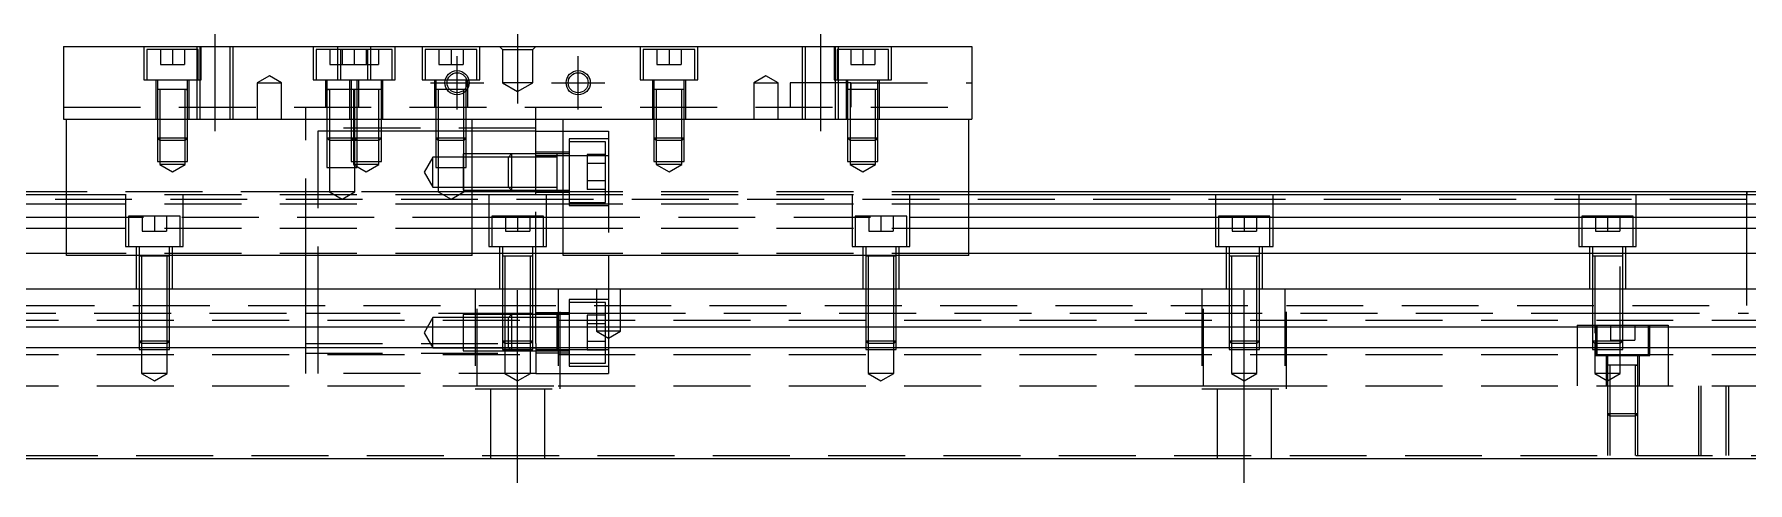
# Model space of a CAD drawing. Extents: x -20 to 750, y -281 to 102.
# Drawn here: x 180.2 to 463.1, y -243 to -169 of the extents above; entities that cross this region are included whole.
import ezdxf

# ---------------------------------------------------------------- set-up
doc = ezdxf.new("R2010")
doc.units = 0
doc.linetypes.add('CENTER', pattern=[50.8, 31.75, -6.35, 6.35, -6.35])
doc.linetypes.add('DASHED', pattern=[19.05, 12.7, -6.35])
doc.layers.get('0').update_dxf_attribs({"linetype": 'CONTINUOUS'})
doc.layers.add('CENTER', color=1, linetype='CENTER')

msp = doc.modelspace()

# ---------------------------------------------------------------- linework, layer by layer
at = {"color": 7, "linetype": 'CONTINUOUS'}
for p, q in [((185, -170.98), (185, -182.98)), ((185, -170.98), (335, -170.98)), ((335, -170.98), (335, -182.98)), ((251.500006, -178.08), (251.229838, -178.08)), ((185, -182.98), (335, -182.98)), ((185.5, -205.48), (185.5, -182.98)), ((252.5, -205.48), (252.5, -182.98)), ((263, -195.48), (263, -182.98)), ((267.5, -205.48), (267.5, -182.98)), ((334.5, -205.48), (334.5, -182.98)), ((263, -184.98), (267.5, -184.98)), ((185.5, -194.98), (28, -194.98)), ((463, -194.98), (334.5, -194.98)), ((463, -194.98), (462.995, -194.98)), ((463, -194.979994), (463, -195.48)), ((463, -194.980502), (463, -194.98)), ((463.005, -194.98), (463, -194.98)), ((472, -194.98), (463, -194.98)), ((463, -195.477168), (463, -194.980502)), ((185.5, -195.48), (0, -195.48)), ((185.5, -197.019608), (0, -197.019608)), ((267.5, -195.48), (252.5, -195.48)), ((267.5, -197.019608), (252.5, -197.019608)), ((520, -195.48), (334.5, -195.48)), ((520, -197.019608), (334.5, -197.019608)), ((0, -199.140392), (185.5, -199.140392)), ((252.5, -199.140392), (267.5, -199.140392)), ((334.5, -199.140392), (520, -199.140392)), ((185.5, -201.050532), (0, -201.050532)), ((267.5, -201.050532), (252.5, -201.050532)), ((520, -201.050532), (334.5, -201.050532)), ((185.5, -205.161934), (0, -205.161934)), ((252.5, -205.48), (185.5, -205.48)), ((267.5, -205.161934), (252.5, -205.161934)), ((334.5, -205.48), (267.5, -205.48)), ((520, -205.161934), (334.5, -205.161934)), ((0, -210.98), (520, -210.98)), ((0, -217.28), (520, -217.28)), ((0, -220.68), (520, -220.68)), ((0, -238.98), (520, -238.98))]:
    msp.add_line(p, q, dxfattribs=at)
at = {"color": 3, "linetype": 'DASHED'}
for p, q in [((198.25, -170.98), (198.25, -176.48)), ((207.25, -171.48), (198.75, -171.48)), ((198.75, -171.48), (198.75, -176.48)), ((201, -171.48), (201, -173.98)), ((203, -171.48), (203, -173.98)), ((205, -171.48), (205, -173.98)), ((207.000006, -170.98), (207.000006, -171.48)), ((207.000006, -171.48), (207.000006, -176.48)), ((207.25, -176.48), (207.25, -171.48)), ((207.5, -170.98), (207.5, -182.98)), ((207.75, -176.48), (207.75, -170.98)), ((212.5, -182.98), (212.5, -170.98)), ((212.999994, -182.98), (212.999994, -170.98)), ((226.25, -170.98), (226.25, -176.48)), ((230.75, -171.48), (226.75, -171.48)), ((226.75, -171.48), (226.75, -176.48)), ((229, -171.48), (229, -173.98)), ((230.25, -170.98), (230.25, -176.48)), ((239.25, -171.48), (230.75, -171.48)), ((230.75, -171.48), (230.75, -176.48)), ((231, -171.48), (231, -173.98)), ((233, -171.48), (233, -173.98)), ((235, -171.48), (235, -173.98)), ((235.25, -176.48), (235.25, -171.48)), ((235.75, -176.48), (235.75, -170.98)), ((237, -171.48), (237, -173.98)), ((239.25, -176.48), (239.25, -171.48)), ((239.75, -176.48), (239.75, -170.98)), ((244.25, -170.98), (244.25, -176.48)), ((253.25, -171.48), (244.75, -171.48)), ((244.75, -171.48), (244.75, -176.48)), ((247, -171.48), (247, -173.98)), ((249, -171.48), (249, -173.98)), ((251, -171.48), (251, -173.98)), ((253.25, -176.48), (253.25, -171.48)), ((253.75, -176.48), (253.75, -170.98)), ((257.5, -171.48), (257, -170.98)), ((257.5, -171.48), (257.5, -176.98)), ((257.5, -171.48), (262.5, -171.48)), ((262.5, -171.48), (263, -170.98)), ((262.5, -176.98), (262.5, -171.48)), ((280.25, -170.98), (280.25, -176.48)), ((289.25, -171.48), (280.75, -171.48)), ((280.75, -171.48), (280.75, -176.48)), ((283, -171.48), (283, -173.98)), ((285, -171.48), (285, -173.98)), ((287, -171.48), (287, -173.98)), ((289.25, -176.48), (289.25, -171.48)), ((289.75, -176.48), (289.75, -170.98)), ((307.000006, -170.98), (307.000006, -182.98)), ((307.5, -170.98), (307.5, -182.98)), ((312.25, -170.98), (312.25, -176.48)), ((312.5, -182.98), (312.5, -170.98)), ((321.25, -171.48), (312.75, -171.48)), ((312.75, -171.48), (312.75, -176.48)), ((312.999994, -171.48), (312.999994, -170.98)), ((312.999994, -176.48), (312.999994, -171.48)), ((315, -171.48), (315, -173.98)), ((317, -171.48), (317, -173.98)), ((319, -171.48), (319, -173.98)), ((321.25, -176.48), (321.25, -171.48)), ((321.75, -176.48), (321.75, -170.98)), ((201, -173.98), (203, -173.98)), ((203, -173.98), (205, -173.98)), ((229, -173.98), (231, -173.98)), ((231, -173.98), (233, -173.98)), ((233, -173.98), (235, -173.98)), ((235, -173.98), (237, -173.98)), ((247, -173.98), (249, -173.98)), ((249, -173.98), (251, -173.98)), ((283, -173.98), (285, -173.98)), ((285, -173.98), (287, -173.98)), ((315, -173.98), (317, -173.98)), ((317, -173.98), (319, -173.98)), ((198.25, -176.48), (207.75, -176.48)), ((200.25, -176.48), (200.25, -182.98)), ((200.5, -176.48), (200.5, -178.08)), ((200.5, -178.075), (200.5, -178.08)), ((205.5, -178.08), (200.5, -178.08)), ((200.5, -178.08), (200.5, -178.085)), ((200.5, -178.08), (200.5, -182.97998)), ((200.9, -178.08), (200.9, -182.97998)), ((205.1, -182.97998), (205.1, -178.08)), ((205.242602, -178.08), (205.5, -178.08)), ((205.5, -178.08), (205.5, -176.48)), ((205.5, -178.08), (205.5, -178.075)), ((205.5, -178.085), (205.5, -178.08)), ((205.5, -182.97998), (205.5, -178.08)), ((205.75, -182.98), (205.75, -176.48)), ((207.000006, -176.48), (207.000006, -182.98)), ((219, -175.8253), (217, -176.98)), ((217, -176.98), (219, -176.98)), ((217, -176.98), (217, -182.98)), ((221, -176.98), (219, -175.8253)), ((219, -176.98), (221, -176.98)), ((221, -182.98), (221, -176.98)), ((226.25, -176.48), (230.25, -176.48)), ((228.25, -176.48), (228.25, -180.98)), ((228.5, -176.48), (228.5, -178.08)), ((228.5, -178.075), (228.5, -178.08)), ((228.5, -178.08), (228.757448, -178.08)), ((233.5, -178.08), (228.5, -178.08)), ((228.5, -178.08), (228.5, -180.97998)), ((228.5, -178.08), (228.5, -178.085)), ((228.9, -178.08), (228.9, -186.48)), ((230.25, -176.48), (239.75, -176.48)), ((232.25, -176.48), (232.25, -182.98)), ((232.5, -176.48), (232.5, -178.08)), ((232.5, -178.075), (232.5, -178.08)), ((237.5, -178.08), (232.5, -178.08)), ((232.5, -178.08), (232.5, -178.085)), ((232.5, -178.08), (232.5, -182.97998)), ((232.9, -178.08), (232.9, -186.48)), ((233.1, -186.48), (233.1, -178.08)), ((233.5, -178.08), (233.5, -176.48)), ((233.5, -178.08), (233.5, -178.075)), ((233.5, -180.97998), (233.5, -178.08)), ((233.5, -178.085), (233.5, -178.08)), ((233.75, -180.98), (233.75, -176.48)), ((237.1, -186.48), (237.1, -178.08)), ((237.5, -178.08), (237.5, -176.48)), ((237.5, -178.08), (237.5, -178.075)), ((237.5, -178.085), (237.5, -178.08)), ((237.5, -182.97998), (237.5, -178.08)), ((237.75, -182.98), (237.75, -176.48)), ((244.25, -176.48), (253.75, -176.48)), ((246.25, -176.48), (246.25, -180.98)), ((246.5, -176.48), (246.5, -178.08)), ((246.5, -178.075), (246.5, -178.08)), ((251.5, -178.08), (246.5, -178.08)), ((246.5, -178.08), (246.5, -178.085)), ((246.5, -178.08), (246.5, -180.97998)), ((246.9, -178.08), (246.9, -186.48)), ((251.1, -186.48), (251.1, -178.08)), ((251.242602, -178.08), (251.5, -178.08)), ((251.5, -177.667386), (251.5, -176.48)), ((251.5, -178.08), (251.5, -177.667386)), ((251.5, -178.08), (251.5, -178.075)), ((251.5, -178.085), (251.5, -178.08)), ((251.5, -178.302876), (251.5, -178.08)), ((251.75, -180.98), (251.75, -176.48)), ((262.5, -176.98), (257.5, -176.98)), ((257.5, -176.98), (260, -178.423376)), ((260, -178.423376), (262.5, -176.98)), ((280.25, -176.48), (289.75, -176.48)), ((282.25, -176.48), (282.25, -182.98)), ((282.5, -176.48), (282.5, -178.08)), ((282.5, -178.075), (282.5, -178.08)), ((287.5, -178.08), (282.5, -178.08)), ((282.5, -178.08), (282.5, -178.085)), ((282.5, -178.08), (282.5, -182.97998)), ((282.9, -178.08), (282.9, -186.48)), ((287.1, -186.48), (287.1, -178.08)), ((287.5, -178.08), (287.5, -176.48)), ((287.5, -178.08), (287.5, -178.075)), ((287.5, -178.085), (287.5, -178.08)), ((287.5, -182.97998), (287.5, -178.08)), ((287.75, -182.98), (287.75, -176.48)), ((301, -175.8253), (299, -176.98)), ((299, -176.98), (301, -176.98)), ((299, -176.98), (299, -182.98)), ((303, -176.98), (301, -175.8253)), ((301, -176.98), (303, -176.98)), ((303, -182.98), (303, -176.98)), ((305, -176.98), (305, -180.98)), ((315, -176.98), (305, -176.98)), ((312.25, -176.48), (321.75, -176.48)), ((312.999994, -182.98), (312.999994, -176.48)), ((314.25, -176.48), (314.25, -182.98)), ((314.5, -176.48), (314.5, -178.08)), ((314.5, -178.075), (314.5, -178.08)), ((319.5, -178.08), (314.5, -178.08)), ((314.5, -178.08), (314.5, -182.97998)), ((314.5, -178.08), (314.5, -178.085)), ((314.9, -178.08), (314.9, -186.48)), ((315, -176.98), (335, -176.98)), ((315, -180.98), (315, -176.98)), ((315, -176.98), (315, -178.08)), ((315, -178.08), (315, -180.98)), ((319.1, -186.48), (319.1, -178.08)), ((319.5, -178.08), (319.5, -176.48)), ((319.5, -178.08), (319.5, -178.075)), ((319.5, -182.97998), (319.5, -178.08)), ((319.5, -178.085), (319.5, -178.08)), ((319.75, -182.98), (319.75, -176.48)), ((185, -180.98), (335, -180.98)), ((225, -182.98), (225, -180.98)), ((228.5, -180.98), (228.5, -182.98)), ((228.500006, -180.98), (228.500006, -182.98)), ((233.499994, -182.98), (233.499994, -180.98)), ((233.5, -182.98), (233.5, -180.98)), ((246.5, -180.98), (246.5, -182.98)), ((246.500006, -180.98), (246.500006, -182.98)), ((246.9, -180.98), (251.1, -180.98)), ((251.499994, -182.98), (251.499994, -180.98)), ((251.5, -180.97998), (251.5, -178.302876)), ((251.5, -182.98), (251.5, -180.98)), ((263, -182.98), (263, -180.98)), ((200.5, -182.98), (200.5, -186.08)), ((200.500006, -182.98), (200.500006, -186.080006)), ((200.9, -182.98), (200.9, -186.48)), ((205.1, -186.48), (205.1, -182.98)), ((205.499994, -186.080006), (205.499994, -182.98)), ((205.5, -186.08), (205.5, -182.98)), ((225, -205.48), (225, -182.98)), ((228.5, -182.98), (228.5, -186.08)), ((228.500006, -182.98), (228.500006, -186.080006)), ((232.5, -182.98), (232.5, -186.08)), ((232.500006, -182.98), (232.500006, -186.080006)), ((233.499994, -186.080006), (233.499994, -182.98)), ((233.5, -186.08), (233.5, -182.98)), ((237.499994, -186.080006), (237.499994, -182.98)), ((237.5, -186.08), (237.5, -182.98)), ((246.5, -182.98), (246.5, -186.08)), ((246.500006, -182.98), (246.500006, -186.080006)), ((251.499994, -186.080006), (251.499994, -182.98)), ((251.5, -186.08), (251.5, -182.98)), ((282.5, -182.98), (282.5, -186.08)), ((282.500006, -182.98), (282.500006, -186.080006)), ((287.499994, -186.080006), (287.499994, -182.98)), ((287.5, -186.08), (287.5, -182.98)), ((314.5, -182.98), (314.5, -186.08)), ((314.500006, -182.98), (314.500006, -186.080006)), ((319.499994, -186.080006), (319.499994, -182.98)), ((319.5, -186.08), (319.5, -182.98)), ((200.5, -186.08), (205.5, -186.08)), ((200.5, -186.08), (200.9, -186.48)), ((200.500006, -186.08002), (200.500006, -189.98)), ((205.1, -186.48), (200.9, -186.48)), ((200.9, -186.48002), (200.9, -189.98)), ((205.1, -186.48), (205.5, -186.08)), ((205.1, -189.98), (205.1, -186.48002)), ((205.499994, -189.98), (205.499994, -186.08002)), ((263, -184.48), (225, -184.48)), ((227, -184.98), (227, -203.98)), ((228.5, -184.98), (227, -184.98)), ((228.9, -184.98), (228.5, -184.98)), ((228.5, -186.08), (232.5, -186.08)), ((228.5, -186.08), (228.9, -186.48)), ((228.500006, -186.08002), (228.500006, -190.98)), ((232.5, -184.98), (228.9, -184.98)), ((232.500006, -186.48), (228.9, -186.48)), ((228.9, -186.48002), (228.9, -190.98)), ((232.9, -184.98), (232.5, -184.98)), ((232.5, -186.08), (237.5, -186.08)), ((232.5, -186.08), (232.9, -186.48)), ((232.500006, -186.08002), (232.500006, -189.98)), ((232.9, -186.48), (232.500006, -186.48)), ((233.1, -184.98), (232.9, -184.98)), ((237.1, -186.48), (232.9, -186.48)), ((232.9, -186.48002), (232.9, -189.98)), ((233.5, -184.98), (233.1, -184.98)), ((233.1, -186.48), (233.5, -186.08)), ((233.1, -190.98), (233.1, -186.48002)), ((233.499994, -186.48), (233.499994, -186.08002)), ((233.499994, -189.98), (233.499994, -186.48)), ((237.1, -184.98), (233.5, -184.98)), ((237.5, -184.98), (237.1, -184.98)), ((237.1, -186.48), (237.5, -186.08)), ((237.1, -189.98), (237.1, -186.48002)), ((237.499994, -189.98), (237.499994, -186.08002)), ((246.5, -184.98), (237.5, -184.98)), ((246.9, -184.98), (246.5, -184.98)), ((246.5, -186.08), (251.5, -186.08)), ((246.5, -186.08), (246.9, -186.48)), ((246.500006, -186.08002), (246.500006, -190.98)), ((251.1, -184.98), (246.9, -184.98)), ((251.1, -186.48), (246.9, -186.48)), ((246.9, -186.48002), (246.9, -190.98)), ((251.5, -184.98), (251.1, -184.98)), ((251.1, -186.48), (251.5, -186.08)), ((251.1, -190.98), (251.1, -186.48002)), ((251.499994, -190.98), (251.499994, -186.08002)), ((252.5, -184.98), (251.5, -184.98)), ((263, -184.98), (252.5, -184.98)), ((267.5, -184.98), (275, -184.98)), ((268.5, -186.23), (268.5, -197.23)), ((275, -186.23), (268.5, -186.23)), ((274.5, -186.73), (268.5, -186.73)), ((274.5, -196.73), (274.5, -186.73)), ((275, -184.98), (275, -188.98)), ((282.5, -186.08), (287.5, -186.08)), ((282.5, -186.08), (282.9, -186.48)), ((282.500006, -186.08002), (282.500006, -189.98)), ((287.1, -186.48), (282.9, -186.48)), ((282.9, -186.48002), (282.9, -189.98)), ((287.1, -186.48), (287.5, -186.08)), ((287.1, -189.98), (287.1, -186.48002)), ((287.499994, -189.98), (287.499994, -186.08002)), ((314.5, -186.08), (319.5, -186.08)), ((314.5, -186.08), (314.9, -186.48)), ((314.500006, -186.08002), (314.500006, -189.98)), ((319.1, -186.48), (314.9, -186.48)), ((314.9, -186.48002), (314.9, -189.98)), ((319.1, -186.48), (319.5, -186.08)), ((319.1, -189.98), (319.1, -186.48002)), ((319.499994, -189.98), (319.499994, -186.08002)), ((246, -189.23), (244.556624, -191.73)), ((246, -194.23), (246, -189.23)), ((251, -189.23), (246, -189.23)), ((251, -188.730006), (251, -190.848124)), ((251.499994, -188.730006), (251, -188.730006)), ((258.49998, -189.23), (251, -189.23)), ((252.5, -188.730006), (251.499994, -188.730006)), ((258.99998, -188.730006), (252.5, -188.730006)), ((259, -188.73), (258.5, -189.23)), ((258.5, -194.23), (258.5, -189.23)), ((266.5, -189.23), (258.5, -189.23)), ((263, -188.730006), (258.999994, -188.730006)), ((259, -188.73), (259, -194.73)), ((263, -188.73), (259, -188.73)), ((268.5, -188.43), (263, -188.43)), ((263, -188.98), (267.5, -188.98)), ((266.5, -188.73), (263.00002, -188.73)), ((266.5, -188.73), (266.495, -188.73)), ((266.5, -194.73), (266.5, -188.73)), ((266.505, -188.73), (266.5, -188.73)), ((267.5, -188.73), (266.5, -188.73)), ((268.5, -188.73), (267.5, -188.73)), ((267.5, -188.98), (275, -188.98)), ((271.5, -188.843248), (271.5, -190.286624)), ((274.5, -188.843248), (271.5, -188.843248)), ((275, -188.98), (275, -205.48)), ((200.500006, -189.98), (205.499994, -189.98)), ((200.9, -189.98), (200.9, -190.48)), ((205.1, -190.48), (200.9, -190.48)), ((200.9, -190.48), (203, -191.692436)), ((203, -191.692436), (205.1, -190.48)), ((205.1, -190.48), (205.1, -189.98)), ((228.500006, -190.98), (233.499994, -190.98)), ((228.9, -190.98), (228.9, -194.98)), ((232.500006, -189.98), (237.499994, -189.98)), ((232.9, -189.98), (232.9, -190.48)), ((237.1, -190.48), (232.9, -190.48)), ((232.9, -190.48), (235, -191.692436)), ((233.1, -194.98), (233.1, -190.98)), ((233.499994, -190.98), (233.499994, -189.98)), ((235, -191.692436), (237.1, -190.48)), ((237.1, -190.48), (237.1, -189.98)), ((244.556624, -191.73), (246, -194.23)), ((246.500006, -190.98), (251.499994, -190.98)), ((246.9, -190.98), (246.9, -194.98)), ((251, -190.848124), (251, -190.983818)), ((251, -190.983818), (251, -194.729994)), ((251.1, -194.98), (251.1, -190.98)), ((274.5, -190.286624), (271.5, -190.286624)), ((271.5, -190.286624), (271.5, -193.173376)), ((282.500006, -189.98), (287.499994, -189.98)), ((282.9, -189.98), (282.9, -190.48)), ((287.1, -190.48), (282.9, -190.48)), ((282.9, -190.48), (285, -191.692436)), ((285, -191.692436), (287.1, -190.48)), ((287.1, -190.48), (287.1, -189.98)), ((314.500006, -189.98), (319.499994, -189.98)), ((314.9, -189.98), (314.9, -190.48)), ((319.1, -190.48), (314.9, -190.48)), ((314.9, -190.48), (317, -191.692436)), ((317, -191.692436), (319.1, -190.48)), ((319.1, -190.48), (319.1, -189.98)), ((227, -194.98), (185.5, -194.98)), ((228.9, -194.98), (227, -194.98)), ((233.1, -194.98), (228.9, -194.98)), ((228.9, -194.98), (231, -196.192436)), ((231, -196.192436), (233.1, -194.98)), ((246.9, -194.98), (233.1, -194.98)), ((246, -194.23), (251, -194.23)), ((251.1, -194.98), (246.9, -194.98)), ((246.9, -194.98), (249, -196.192436)), ((249, -196.192436), (251.1, -194.98)), ((251, -194.23), (258.49998, -194.23)), ((251, -194.729994), (258.99998, -194.729994)), ((263, -194.98), (251.1, -194.98)), ((258.5, -194.23), (266.5, -194.23)), ((258.5, -194.23), (259, -194.73)), ((259, -194.729994), (263, -194.729994)), ((259, -194.73), (263, -194.73)), ((267.5, -194.98), (263, -194.98)), ((263, -195.03), (268.5, -195.03)), ((263.00002, -194.73), (266.5, -194.73)), ((266.495, -194.73), (266.5, -194.73)), ((266.5, -194.73), (266.505, -194.73)), ((266.5, -194.73), (267.5, -194.73)), ((267.5, -194.73), (268.5, -194.73)), ((268.5, -194.98), (267.5, -194.98)), ((275, -194.98), (268.5, -194.98)), ((271.5, -193.173376), (271.5, -194.616752)), ((274.5, -193.173376), (271.5, -193.173376)), ((274.5, -194.616752), (271.5, -194.616752)), ((334.5, -194.98), (275, -194.98)), ((463, -196.23), (25, -196.23)), ((252.5, -195.48), (185.5, -195.48)), ((252.5, -197.019608), (185.5, -197.019608)), ((195.25, -195.48), (195.25, -203.98)), ((204.75, -203.98), (204.75, -195.48)), ((255.25, -195.48), (255.25, -203.98)), ((263, -210.98), (263, -195.48)), ((264.75, -203.98), (264.75, -195.48)), ((334.5, -195.48), (267.5, -195.48)), ((334.5, -197.019608), (267.5, -197.019608)), ((268.5, -196.73), (274.5, -196.73)), ((268.5, -197.23), (275, -197.23)), ((315.25, -195.48), (315.25, -203.98)), ((324.75, -203.98), (324.75, -195.48)), ((375.25, -195.48), (375.25, -203.98)), ((384.75, -203.98), (384.75, -195.48)), ((435.25, -195.48), (435.25, -203.98)), ((444.75, -203.98), (444.75, -195.48)), ((463, -205.180066), (463, -195.477168)), ((185.5, -199.140392), (252.5, -199.140392)), ((204.25, -198.98), (195.75, -198.98)), ((195.75, -198.98), (195.75, -203.98)), ((198, -198.98), (198, -201.48)), ((200, -198.98), (200, -201.48)), ((202, -198.98), (202, -201.48)), ((204.25, -203.98), (204.25, -198.98)), ((264.25, -198.98), (255.75, -198.98)), ((255.75, -198.98), (255.75, -203.98)), ((258, -198.98), (258, -201.48)), ((260, -198.98), (260, -201.48)), ((262, -198.98), (262, -201.48)), ((264.25, -203.98), (264.25, -198.98)), ((267.5, -199.140392), (334.5, -199.140392)), ((324.25, -198.98), (315.75, -198.98)), ((315.75, -198.98), (315.75, -203.98)), ((318, -198.98), (318, -201.48)), ((320, -198.98), (320, -201.48)), ((322, -198.98), (322, -201.48)), ((324.25, -203.98), (324.25, -198.98)), ((384.25, -198.98), (375.75, -198.98)), ((375.75, -198.98), (375.75, -203.98)), ((378, -198.98), (378, -201.48)), ((380, -198.98), (380, -201.48)), ((382, -198.98), (382, -201.48)), ((384.25, -203.98), (384.25, -198.98)), ((444.25, -198.98), (435.75, -198.98)), ((435.75, -198.98), (435.75, -203.98)), ((438, -198.98), (438, -201.48)), ((440, -198.98), (440, -201.48)), ((442, -198.98), (442, -201.48)), ((444.25, -203.98), (444.25, -198.98)), ((252.5, -201.050532), (185.5, -201.050532)), ((198, -201.48), (200, -201.48)), ((200, -201.48), (202, -201.48)), ((258, -201.48), (260, -201.48)), ((260, -201.48), (262, -201.48)), ((334.5, -201.050532), (267.5, -201.050532)), ((318, -201.48), (320, -201.48)), ((320, -201.48), (322, -201.48)), ((378, -201.48), (380, -201.48)), ((380, -201.48), (382, -201.48)), ((438, -201.48), (440, -201.48)), ((440, -201.48), (442, -201.48)), ((252.5, -205.161934), (185.5, -205.161934)), ((195.25, -203.98), (204.75, -203.98)), ((197, -203.98), (197, -210.98)), ((197.5, -203.98), (197.5, -205.58)), ((197.5, -205.575), (197.5, -205.58)), ((202.5, -205.58), (197.5, -205.58)), ((197.5, -205.58), (197.5, -205.585)), ((197.5, -205.58), (197.5, -210.97998)), ((197.9, -205.58), (197.9, -210.97998)), ((202.1, -210.97998), (202.1, -205.58)), ((202.5, -205.58), (202.5, -203.98)), ((202.5, -205.58), (202.5, -205.575)), ((202.5, -205.585), (202.5, -205.58)), ((202.5, -210.97998), (202.5, -205.58)), ((203, -210.98), (203, -203.98)), ((225, -210.98), (225, -205.48)), ((227, -203.98), (227, -210.98)), ((255.25, -203.98), (264.75, -203.98)), ((257, -203.98), (257, -210.98)), ((257.5, -203.98), (257.5, -205.58)), ((257.5, -205.575), (257.5, -205.58)), ((262.5, -205.58), (257.5, -205.58)), ((257.5, -205.58), (257.5, -205.585)), ((257.5, -205.58), (257.5, -210.97998)), ((257.9, -205.58), (257.9, -210.97998)), ((262.1, -210.97998), (262.1, -205.58)), ((262.5, -205.58), (262.5, -203.98)), ((262.5, -205.58), (262.5, -205.575)), ((262.5, -205.585), (262.5, -205.58)), ((262.5, -210.97998), (262.5, -205.58)), ((263, -210.98), (263, -203.98)), ((334.5, -205.161934), (267.5, -205.161934)), ((275, -205.48), (275, -210.98)), ((315.25, -203.98), (324.75, -203.98)), ((317, -203.98), (317, -210.98)), ((317.5, -203.98), (317.5, -205.58)), ((317.5, -205.575), (317.5, -205.58)), ((322.5, -205.58), (317.5, -205.58)), ((317.5, -205.58), (317.5, -205.585)), ((317.5, -205.58), (317.5, -210.97998)), ((317.9, -205.58), (317.9, -210.97998)), ((322.1, -210.97998), (322.1, -205.58)), ((322.5, -205.58), (322.5, -203.98)), ((322.5, -205.58), (322.5, -205.575)), ((322.5, -205.585), (322.5, -205.58)), ((322.5, -210.97998), (322.5, -205.58)), ((323, -210.98), (323, -203.98)), ((375.25, -203.98), (384.75, -203.98)), ((377, -203.98), (377, -210.98)), ((377.5, -203.98), (377.5, -205.58)), ((377.5, -205.575), (377.5, -205.58)), ((382.5, -205.58), (377.5, -205.58)), ((377.5, -205.58), (377.5, -205.585)), ((377.5, -205.58), (377.5, -210.97998)), ((377.9, -205.58), (377.9, -210.97998)), ((382.1, -210.97998), (382.1, -205.58)), ((382.5, -205.58), (382.5, -203.98)), ((382.5, -205.58), (382.5, -205.575)), ((382.5, -205.585), (382.5, -205.58)), ((382.5, -210.97998), (382.5, -205.58)), ((383, -210.98), (383, -203.98)), ((435.25, -203.98), (444.75, -203.98)), ((437, -203.98), (437, -210.98)), ((437.5, -203.98), (437.5, -205.58)), ((437.5, -205.575), (437.5, -205.58)), ((442.5, -205.58), (437.5, -205.58)), ((437.5, -205.58), (437.5, -205.585)), ((437.5, -205.58), (437.5, -210.97998)), ((437.9, -205.58), (437.9, -219.98)), ((442.1, -219.98), (442.1, -205.58)), ((442.5, -205.58), (442.5, -203.98)), ((442.5, -205.58), (442.5, -205.575)), ((442.5, -205.585), (442.5, -205.58)), ((442.5, -210.97998), (442.5, -205.58)), ((443, -210.98), (443, -203.98)), ((463, -213.73), (463, -205.180066)), ((197.5, -210.98), (197.5, -217.28)), ((197.500006, -210.98), (197.500006, -217.28)), ((197.9, -210.98), (197.9, -217.28)), ((202.1, -217.28), (202.1, -210.98)), ((202.499994, -217.28), (202.499994, -210.98)), ((202.5, -217.28), (202.5, -210.98)), ((225, -217.28), (225, -210.98)), ((227, -210.98), (227, -217.28)), ((253, -210.98), (253, -227.48)), ((253.291796, -226.98), (253.291796, -210.98)), ((257.5, -210.98), (257.5, -217.28)), ((257.500006, -210.98), (257.500006, -217.28)), ((257.9, -210.98), (257.9, -217.28)), ((262.1, -217.28), (262.1, -210.98)), ((262.499994, -217.28), (262.499994, -210.98)), ((262.5, -217.28), (262.5, -210.98)), ((263, -217.28), (263, -210.98)), ((266.708204, -210.98), (266.708204, -226.98)), ((267, -227.48), (267, -210.98)), ((273, -210.98), (273, -217.98)), ((275, -210.98), (275, -217.28)), ((277, -217.98), (277, -210.98)), ((317.5, -210.98), (317.5, -217.28)), ((317.500006, -210.98), (317.500006, -217.28)), ((317.9, -210.98), (317.9, -217.28)), ((322.1, -217.28), (322.1, -210.98)), ((322.499994, -217.28), (322.499994, -210.98)), ((322.5, -217.28), (322.5, -210.98)), ((373, -210.98), (373, -227.48)), ((373.291796, -226.98), (373.291796, -210.98)), ((377.5, -210.98), (377.5, -217.28)), ((377.500006, -210.98), (377.500006, -217.28)), ((377.9, -210.98), (377.9, -217.28)), ((382.1, -217.28), (382.1, -210.98)), ((382.499994, -217.28), (382.499994, -210.98)), ((382.5, -217.28), (382.5, -210.98)), ((386.708204, -210.98), (386.708204, -226.98)), ((387, -227.48), (387, -210.98)), ((437.5, -210.98), (437.5, -217.28)), ((437.500006, -210.98), (437.500006, -217.28)), ((442.499994, -217.28), (442.499994, -210.98)), ((442.5, -217.28), (442.5, -210.98)), ((25, -213.73), (463, -213.73)), ((56.708204, -214.98), (225, -214.98)), ((197.5, -214.98), (197.9, -214.98)), ((197.9, -214.98), (202.1, -214.98)), ((202.1, -214.98), (202.5, -214.98)), ((225, -214.98), (227, -214.98)), ((227, -214.98), (227.5, -214.98)), ((227.5, -214.98), (227.9, -214.98)), ((227.9, -214.98), (263, -214.98)), ((257.5, -214.98), (257.9, -214.98)), ((257.9, -214.98), (262.1, -214.98)), ((262.1, -214.98), (262.5, -214.98)), ((268.5, -214.93), (263, -214.93)), ((263, -214.98), (268.5, -214.98)), ((268.5, -212.73), (268.5, -223.73)), ((275, -212.73), (268.5, -212.73)), ((274.5, -213.23), (268.5, -213.23)), ((268.5, -214.98), (274.5, -214.98)), ((274.5, -217.28), (274.5, -213.23)), ((274.5, -214.98), (275, -214.98)), ((275, -214.98), (437.5, -214.98)), ((317.5, -214.98), (317.9, -214.98)), ((317.9, -214.98), (322.1, -214.98)), ((322.1, -214.98), (322.5, -214.98)), ((377.5, -214.98), (377.9, -214.98)), ((377.9, -214.98), (382.1, -214.98)), ((382.1, -214.98), (382.5, -214.98)), ((437.5, -214.98), (437.9, -214.98)), ((437.9, -214.98), (442.1, -214.98)), ((442.1, -214.98), (442.5, -214.98)), ((442.5, -214.98), (463.005, -214.98)), ((462.995, -214.98), (463.291796, -214.98)), ((0, -216.13), (520, -216.13)), ((197.5, -217.28), (197.5, -219.58)), ((197.500006, -217.28), (197.500006, -219.580006)), ((197.9, -217.28), (197.9, -219.98)), ((202.1, -219.98), (202.1, -217.28)), ((202.499994, -219.580006), (202.499994, -217.28)), ((202.5, -219.58), (202.5, -217.28)), ((225, -219.98), (225, -217.28)), ((227, -217.28), (227, -220.68)), ((246, -215.73), (244.556624, -218.23)), ((246, -220.73), (246, -215.73)), ((251, -215.73), (246, -215.73)), ((251, -215.230006), (251, -220.68)), ((258.99998, -215.230006), (251, -215.230006)), ((258.49998, -215.73), (251, -215.73)), ((257.5, -217.28), (257.5, -219.58)), ((257.500006, -217.28), (257.500006, -219.580006)), ((257.9, -217.28), (257.9, -219.98)), ((259, -215.23), (258.5, -215.73)), ((258.5, -220.68), (258.5, -215.73)), ((266.5, -215.73), (258.5, -215.73)), ((259, -215.23), (259, -220.68)), ((263, -215.23), (259, -215.23)), ((263, -215.230006), (259, -215.230006)), ((262.1, -219.98), (262.1, -217.28)), ((262.499994, -219.580006), (262.499994, -217.28)), ((262.5, -219.58), (262.5, -217.28)), ((263, -219.98), (263, -217.28)), ((266.505, -215.23), (263.00002, -215.23)), ((268.5, -215.23), (266.495, -215.23)), ((266.5, -221.23), (266.5, -215.23)), ((271.5, -215.343248), (271.5, -216.786624)), ((274.5, -215.343248), (271.5, -215.343248)), ((274.5, -216.786624), (271.5, -216.786624)), ((271.5, -216.786624), (271.5, -219.673376)), ((274.5, -220.68), (274.5, -217.28)), ((275, -217.28), (275, -220.68)), ((317.5, -217.28), (317.5, -219.58)), ((317.500006, -217.28), (317.500006, -219.580006)), ((317.9, -217.28), (317.9, -219.98)), ((322.1, -219.98), (322.1, -217.28)), ((322.499994, -219.580006), (322.499994, -217.28)), ((322.5, -219.58), (322.5, -217.28)), ((377.5, -217.28), (377.5, -219.58)), ((377.500006, -217.28), (377.500006, -219.580006)), ((377.9, -217.28), (377.9, -219.98)), ((382.1, -219.98), (382.1, -217.28)), ((382.499994, -219.580006), (382.499994, -217.28)), ((382.5, -219.58), (382.5, -217.28)), ((435, -216.98), (435, -217.28)), ((435, -216.98), (437.5, -216.98)), ((435, -217.28), (435, -220.68)), ((437.5, -216.98), (437.9, -216.98)), ((437.5, -217.28), (437.5, -219.58)), ((437.500006, -217.28), (437.500006, -219.580006)), ((437.9, -216.98), (442.1, -216.98)), ((438, -216.98), (438, -221.98)), ((438.25, -216.98), (438.25, -217.28)), ((438.25, -217.28), (438.25, -219.98)), ((440.5, -216.98), (440.5, -219.48)), ((442.1, -216.98), (442.5, -216.98)), ((442.499994, -219.580006), (442.499994, -217.28)), ((442.5, -216.98), (450, -216.98)), ((442.5, -219.58), (442.5, -217.28)), ((444.5, -216.98), (444.5, -219.48)), ((446.75, -217.28), (446.75, -216.98)), ((446.75, -220.68), (446.75, -217.28)), ((447, -221.98), (447, -216.98)), ((450, -216.98), (450, -217.28)), ((450, -217.28), (450, -220.68)), ((197.5, -219.58), (202.5, -219.58)), ((197.5, -219.58), (197.9, -219.98)), ((197.500006, -219.58002), (197.500006, -220.68)), ((197.500006, -220.68), (197.500006, -220.98)), ((202.1, -219.98), (197.9, -219.98)), ((197.9, -219.98002), (197.9, -220.98)), ((202.1, -219.98), (202.5, -219.58)), ((202.1, -220.98), (202.1, -219.98002)), ((202.499994, -220.68), (202.499994, -219.58002)), ((202.499994, -220.98), (202.499994, -220.68)), ((225, -220.68), (225, -219.98)), ((225, -219.98), (263, -219.98)), ((225, -224.98), (225, -220.68)), ((227, -220.68), (227, -224.98)), ((244.556624, -218.23), (246, -220.73)), ((251, -220.68), (251, -221.229994)), ((257.5, -219.58), (262.5, -219.58)), ((257.5, -219.58), (257.9, -219.98)), ((257.500006, -219.58002), (257.500006, -220.68)), ((257.500006, -220.68), (257.500006, -220.98)), ((262.1, -219.98), (257.9, -219.98)), ((257.9, -219.98002), (257.9, -220.98)), ((258.5, -220.73), (258.5, -220.68)), ((259, -220.68), (259, -221.23)), ((262.1, -219.98), (262.5, -219.58)), ((262.1, -220.98), (262.1, -219.98002)), ((262.499994, -220.68), (262.499994, -219.58002)), ((262.499994, -220.98), (262.499994, -220.68)), ((263, -219.98), (263, -220.68)), ((263, -220.68), (263, -224.98)), ((271.5, -219.673376), (271.5, -221.116752)), ((274.5, -219.673376), (271.5, -219.673376)), ((277, -217.98), (273, -217.98)), ((273, -217.98), (275, -219.1347)), ((274.5, -223.23), (274.5, -220.68)), ((275, -219.1347), (277, -217.98)), ((275, -220.68), (275, -220.98)), ((317.5, -219.58), (322.5, -219.58)), ((317.5, -219.58), (317.9, -219.98)), ((317.500006, -219.58002), (317.500006, -220.68)), ((317.500006, -220.68), (317.500006, -220.98)), ((322.1, -219.98), (317.9, -219.98)), ((317.9, -219.98002), (317.9, -220.98)), ((322.1, -219.98), (322.5, -219.58)), ((322.1, -220.98), (322.1, -219.98002)), ((322.499994, -220.68), (322.499994, -219.58002)), ((322.499994, -220.98), (322.499994, -220.68)), ((377.5, -219.58), (382.5, -219.58)), ((377.5, -219.58), (377.9, -219.98)), ((377.500006, -219.58002), (377.500006, -220.68)), ((377.500006, -220.68), (377.500006, -220.98)), ((382.1, -219.98), (377.9, -219.98)), ((377.9, -219.98002), (377.9, -220.98)), ((382.1, -219.98), (382.5, -219.58)), ((382.1, -220.98), (382.1, -219.98002)), ((382.499994, -220.68), (382.499994, -219.58002)), ((382.499994, -220.98), (382.499994, -220.68)), ((435, -220.68), (435, -226.98)), ((437.5, -219.58), (442.5, -219.58)), ((437.5, -219.58), (437.9, -219.98)), ((437.500006, -219.58002), (437.500006, -220.68)), ((437.500006, -220.68), (437.500006, -220.98)), ((442.1, -219.98), (437.9, -219.98)), ((437.9, -219.98002), (437.9, -220.98)), ((438.25, -219.98), (438.25, -220.68)), ((438.25, -220.68), (438.25, -220.98)), ((440.5, -219.48), (442.5, -219.48)), ((442.1, -219.98), (442.5, -219.58)), ((442.1, -220.98), (442.1, -219.98002)), ((442.499994, -220.68), (442.499994, -219.58002)), ((442.499994, -220.98), (442.499994, -220.68)), ((442.5, -219.48), (444.5, -219.48)), ((446.75, -221.98), (446.75, -220.68)), ((450, -220.68), (450, -226.98)), ((0, -221.83), (520, -221.83)), ((197.500006, -220.98), (202.499994, -220.98)), ((197.9, -220.98), (197.9, -224.98)), ((202.1, -224.98), (202.1, -220.98)), ((225, -221.60077), (263, -221.60077)), ((225, -221.60077), (227, -221.60077)), ((246, -220.73), (251, -220.73)), ((251, -220.73), (258.49998, -220.73)), ((251, -221.229994), (258.99998, -221.229994)), ((257.500006, -220.98), (262.499994, -220.98)), ((257.9, -220.98), (257.9, -224.98)), ((258.5, -220.73), (266.5, -220.73)), ((258.5, -220.73), (259, -221.23)), ((258.999994, -221.229994), (263, -221.229994)), ((259, -221.23), (263, -221.23)), ((262.1, -224.98), (262.1, -220.98)), ((263, -220.98), (275, -220.98)), ((263, -221.53), (268.5, -221.53)), ((263.00002, -221.23), (266.5, -221.23)), ((266.495, -221.23), (266.5, -221.23)), ((266.5, -221.23), (266.505, -221.23)), ((266.5, -221.23), (268.5, -221.23)), ((268.5, -223.23), (274.5, -223.23)), ((274.5, -221.116752), (271.5, -221.116752)), ((275, -220.98), (275, -224.98)), ((317.500006, -220.98), (322.499994, -220.98)), ((317.9, -220.98), (317.9, -224.98)), ((322.1, -224.98), (322.1, -220.98)), ((377.500006, -220.98), (382.499994, -220.98)), ((377.9, -220.98), (377.9, -224.98)), ((382.1, -224.98), (382.1, -220.98)), ((437.500006, -220.98), (442.499994, -220.98)), ((437.9, -220.98), (437.9, -224.98)), ((438, -221.98), (447, -221.98)), ((438.25, -220.98), (438.25, -221.98)), ((439.75, -221.98), (439.75, -226.98)), ((440, -221.98), (440, -223.58)), ((442.1, -224.98), (442.1, -220.98)), ((445, -223.58), (445, -221.98)), ((445.25, -226.98), (445.25, -221.98)), ((202.1, -224.98), (197.9, -224.98)), ((197.9, -224.98), (200, -226.192436)), ((200, -226.192436), (202.1, -224.98)), ((263, -224.98), (225, -224.98)), ((262.1, -224.98), (257.9, -224.98)), ((257.9, -224.98), (260, -226.192436)), ((260, -226.192436), (262.1, -224.98)), ((263, -224.98), (275, -224.98)), ((268.5, -223.73), (275, -223.73)), ((322.1, -224.98), (317.9, -224.98)), ((317.9, -224.98), (320, -226.192436)), ((320, -226.192436), (322.1, -224.98)), ((382.1, -224.98), (377.9, -224.98)), ((377.9, -224.98), (380, -226.192436)), ((380, -226.192436), (382.1, -224.98)), ((442.1, -224.98), (437.9, -224.98)), ((437.9, -224.98), (440, -226.192436)), ((440, -223.575), (440, -223.58)), ((445, -223.58), (440, -223.58)), ((440, -223.58), (440, -223.585)), ((440, -223.58), (440, -226.97998)), ((440, -226.192436), (442.1, -224.98)), ((440.4, -223.58), (440.4, -231.98)), ((444.6, -231.98), (444.6, -223.58)), ((444.742602, -223.58), (445, -223.58)), ((445, -223.58), (445, -223.575)), ((445, -223.585), (445, -223.58)), ((445, -226.97998), (445, -223.58)), ((0, -226.98), (520, -226.98)), ((253, -227.48), (267, -227.48)), ((253.291796, -226.98), (266.708204, -226.98)), ((255.5, -227.48), (255.5, -238.98)), ((264.5, -238.98), (264.5, -227.48)), ((373, -227.48), (387, -227.48)), ((373.291796, -226.98), (386.708204, -226.98)), ((375.5, -227.48), (375.5, -238.98)), ((384.5, -238.98), (384.5, -227.48)), ((440, -226.98), (440, -231.58)), ((440.000006, -226.98), (440.000006, -231.580006)), ((444.999994, -231.580006), (444.999994, -226.98)), ((445, -231.58), (445, -226.98)), ((455.000006, -226.98), (455.000006, -238.48)), ((455.4, -226.98), (455.4, -238.48)), ((459.6, -238.48), (459.6, -226.98)), ((459.999994, -238.48), (459.999994, -226.98)), ((440, -231.58), (445, -231.58)), ((440, -231.58), (440.4, -231.98)), ((440.000006, -231.58002), (440.000006, -238.48)), ((444.6, -231.98), (440.4, -231.98)), ((440.4, -231.98002), (440.4, -238.48)), ((444.6, -231.98), (445, -231.58)), ((444.6, -238.48), (444.6, -231.98002)), ((444.999994, -238.48), (444.999994, -231.58002)), ((6.499992, -238.48), (520, -238.48))]:
    msp.add_line(p, q, dxfattribs=at)
at = {"color": 3, "linetype": 'CONTINUOUS'}
for centre in [(250, -176.98), (270, -176.98)]:
    msp.add_circle(centre, 2, dxfattribs=at)
at = {"color": 7, "linetype": 'CONTINUOUS'}
for centre in [(250, -176.98), (270, -176.98)]:
    msp.add_circle(centre, 1.65, dxfattribs=at)
at = {"layer": 'CENTER', "color": 1, "linetype": 'CENTER'}
for p, q in [((210, -168.98), (210, -184.98)), ((260, -168.98), (260, -180.423376)), ((310, -168.98), (310, -184.98)), ((250, -181.38), (250, -172.58)), ((270, -181.38), (270, -172.58)), ((245.6, -176.98), (254.4, -176.98)), ((265.6, -176.98), (274.4, -176.98)), ((260, -242.98), (260, -208.98)), ((380, -242.98), (380, -208.98))]:
    msp.add_line(p, q, dxfattribs=at)

doc.saveas('drawing.dxf')
